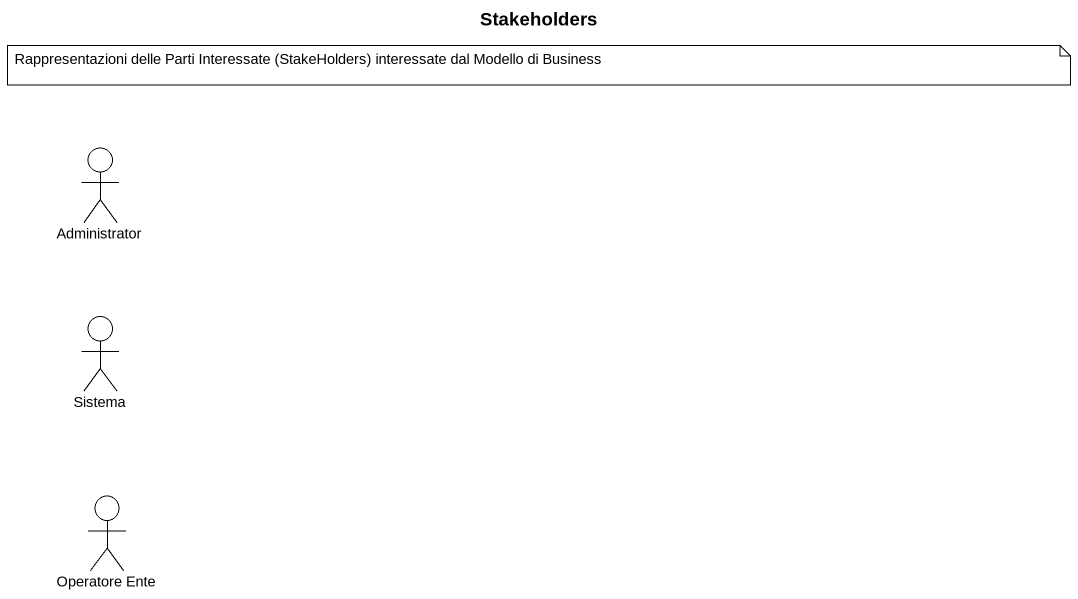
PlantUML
@startuml
title Stakeholders
actor Administrator
actor Sistema
actor "Operatore Ente" as Operatore_Ente
note as N1
  Rappresentazioni delle Parti Interessate (StakeHolders) interessate dal Modello di Business
end note
@enduml
